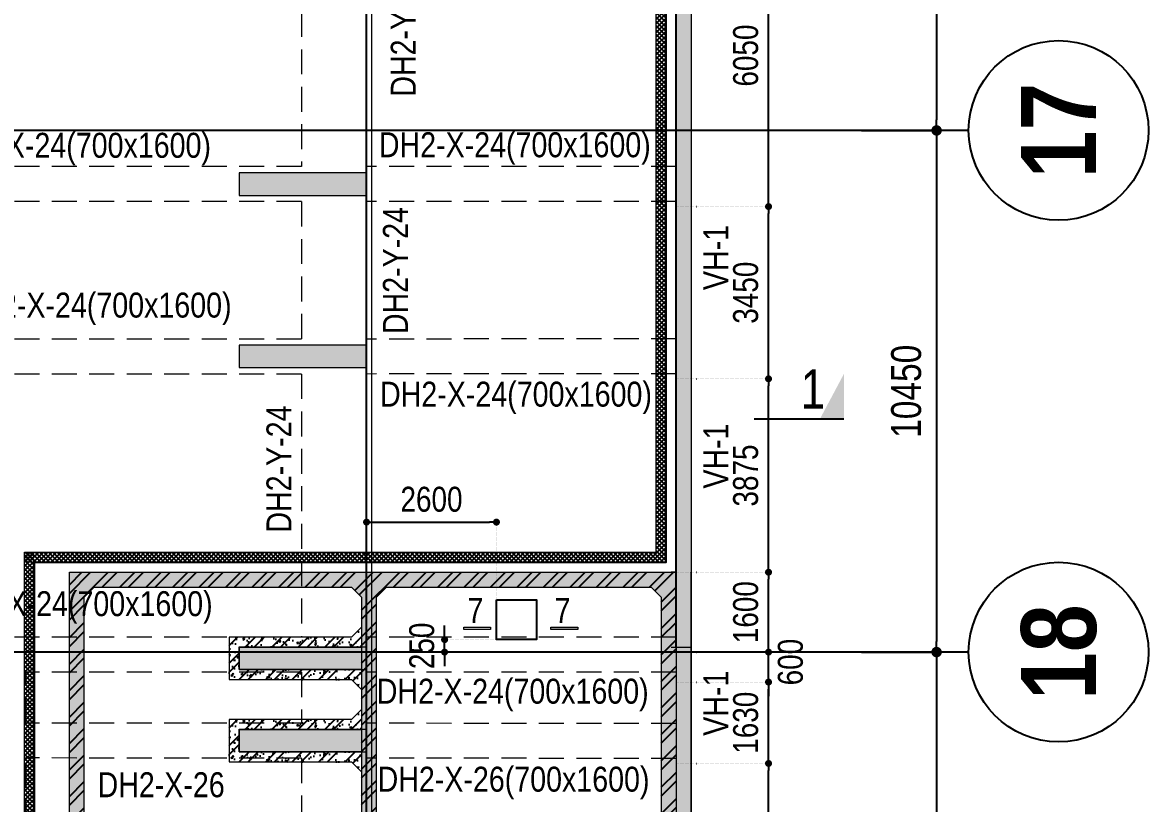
# Model space of a CAD drawing. Header units: millimetres. Extents: x 2356525 to 2927188, y -665534 to -417818.
# Drawn here: x 2794952 to 2817492, y -600764 to -585119 of the extents above; entities that cross this region are included whole.
import ezdxf
from ezdxf.enums import TextEntityAlignment as Align

# ---------------------------------------------------------------- set-up
doc = ezdxf.new("R2010")
doc.units = ezdxf.units.MM
doc.header["$LTSCALE"] = 200
doc.header["$MEASUREMENT"] = 0
for name, pattern in [('$0$COLD_WATER', [10.5, 6.5, -2, 0, -2]), ('CHG_XX_Cot_Ham 2$0$MB_Luoi truc$0$HTT Hidden 21', [3, 2, -1]), ('CHG_XX_Damsan_Ham 2$0$CHG_XX_Damsan_Ham 2$0$HIDDEN', [0.375, 0.25, -0.125]), ('CHG_XX_Luoi truc$0$MB_Luoi truc$0$Center101', [13, 10, -1, 1, -1]), ('DOT2', [0.125, 0, -0.125])]:
    doc.linetypes.add(name, pattern=pattern)
doc.layers.get('0').update_dxf_attribs({"lineweight": 9})
doc.layers.get('Defpoints').update_dxf_attribs({"color": 10, "lineweight": 0})
for name, color, linetype, lineweight in [('$0$CHG_XX_Damsan_Ham 2$0$Start net bao', 3, 'Continuous', 18), ('$0$KTV', 47, 'Continuous', 9), ('$0$Start vach', 6, 'Continuous', 25), ('CHG_XX_Cot_Ham 2$0$NS-DuongBao', 3, 'Continuous', 18), ('CHG_XX_Cot_Ham 2$0$NS-Hatch', 8, 'Continuous', 25), ('CHG_XX_Cot_Ham 2$0$NS-Pier-H2', 150, 'Continuous', 13), ('CHG_XX_Cot_Ham 2$0$NS-Pier-H2 @ 1', 150, 'Continuous', 13), ('CHG_XX_Cot_Ham 2$0$NS-Pier-H2 @ 150', 150, 'Continuous', 13), ("CHG_XX_Damsan_Ham 2$0$CHG_XX_Damsan_Ham 2$0$'S_General_Hidden_1 Thin", 1, 'CHG_XX_Damsan_Ham 2$0$CHG_XX_Damsan_Ham 2$0$HIDDEN', 18), ('CHG_XX_Damsan_Ham 2$0$CHG_XX_Damsan_Ham 2$0$CHG_XX_Damsan_Ham 2$0$Start net bao', 3, 'Continuous', 18), ('CHG_XX_Damsan_Ham 2$0$CHG_XX_Damsan_Ham 2$0$DBAO', 3, 'Continuous', 13), ('CHG_XX_Damsan_Ham 2$0$CHG_XX_Damsan_Ham 2$0$DTE-MEP-H-SLAB TEXT', 3, 'Continuous', 0), ('CHG_XX_Damsan_Ham 2$0$CHG_XX_Damsan_Ham 2$0$KTV', 47, 'Continuous', 9), ('CHG_XX_Damsan_Ham 2$0$CHG_XX_Damsan_Ham 2$0$mach ngung thi cong', 6, 'Continuous', 13), ('CHG_XX_Damsan_Ham 2$0$CHG_XX_Damsan_Ham 2$0$Start hatch', 8, 'Continuous', 25), ('CHG_XX_Damsan_Ham 2$0$CHG_XX_Damsan_Ham 2$0$Start net bao', 3, 'Continuous', 18), ('CHG_XX_Damsan_Ham 2$0$CHG_XX_Damsan_Ham 2$0$Start vach', 6, 'Continuous', 25), ('CHG_XX_Damsan_Ham 2$0$HATCH', 57, 'Continuous', 9), ('CHG_XX_Damsan_Ham 2$0$KTV', 47, 'Continuous', 9), ('CHG_XX_Damsan_Ham 2$0$mach ngung thi cong', 6, 'Continuous', 13), ('CHG_XX_Damsan_Ham 2$0$Start vach', 6, 'Continuous', 25), ('DBAO', 90, 'Continuous', 13), ('MB_Luoi truc$0$Dim 300', 1, 'Continuous', 5), ('Start ghi chu', 7, 'Continuous', 25), ('TEXT P X', 1, 'Continuous', 9), ('TEXT P Y', 2, 'Continuous', 15)]:
    doc.layers.add(name, color=color, linetype=linetype, lineweight=lineweight)
for name, color, linetype in [('$0$MEP-H-N-CWATR-50CW', 3, '$0$COLD_WATER'), ('CBC-S BEAM', 2, 'Continuous'), ('CBC-S TEXT 3.5', 10, 'Continuous'), ('CHG_XX_Damsan_Ham 2$0$CHG_XX_Damsan_Ham 2$0$MEP-00-GENERAL-35', 2, 'Continuous'), ('CHG_XX_Luoi truc$0$Grid', 34, 'Continuous'), ('CHG_XX_Luoi truc$0$Grid Line', 251, 'CHG_XX_Luoi truc$0$MB_Luoi truc$0$Center101'), ('dim', 1, 'Continuous'), ('S-Notes', 2, 'Continuous')]:
    doc.layers.add(name, color=color, linetype=linetype)
doc.styles.add('CBC-DIM', font='arial.ttf', dxfattribs={"width": 0.8})
doc.styles.add('CHG_XX_Luoi truc$0$MB_Luoi truc$0$Grid A-F$0$VNI-HelveCB', font='')
doc.styles.add('MB_Luoi truc$0$Arial_C', font='arial.ttf', dxfattribs={"width": 0.8})
doc.styles.add('TTP-HelCon', font='')
doc.styles.get('CHG_XX_Luoi truc$0$MB_Luoi truc$0$Grid A-F$0$VNI-HelveCB').set_extended_font_data('VNI-Helve-Condense', bold=True)
doc.styles.get('TTP-HelCon').set_extended_font_data('VNI-Helve-Condense')
doc.dimstyles.new('200', dxfattribs={"dimscale": 200, "dimtxt": 2.5, "dimasz": 0.7, "dimexe": 0.0003, "dimexo": 0, "dimgap": 1, "dimtad": 1, "dimdec": 0, "dimzin": 12, "dimdsep": 46, "dimtxsty": 'MB_Luoi truc$0$Arial_C', "dimblk": 'MB_Luoi truc$0$_Dot', "dimcen": 0.5, "dimclrd": 256, "dimclre": 8, "dimclrt": 1, "dimadec": 0, "dimazin": 0, "dimtfac": 1, "dimtdec": 0, "dimtix": 1, "dimtmove": 2, "dimatfit": 3, "dimldrblk": 'MB_Luoi truc$0$HTT Arrow 30', "dimfxl": 1, "dimtolj": 1, "dimtzin": 0, "dimlwe": -1, "dimarcsym": 0})
doc.dimstyles.new('MB_Luoi truc$0$Dim 300 (A1-A2)', dxfattribs={"dimscale": 300, "dimtxt": 2, "dimasz": 0.7, "dimexe": 0, "dimexo": 1, "dimgap": 1, "dimtad": 1, "dimdec": 0, "dimzin": 12, "dimdsep": 46, "dimtxsty": 'MB_Luoi truc$0$Arial_C', "dimblk": 'MB_Luoi truc$0$_Dot', "dimcen": 1, "dimclrd": 256, "dimclre": 256, "dimclrt": 3, "dimadec": 0, "dimazin": 0, "dimtfac": 1, "dimtdec": 0, "dimtix": 1, "dimtmove": 2, "dimatfit": 3, "dimldrblk": 'MB_Luoi truc$0$HTT Arrow 30', "dimfxl": 1, "dimtolj": 1, "dimtzin": 0, "dimarcsym": 0})

# ---------------------------------------------------------------- blocks, each defined once
blk = doc.blocks.new('MB_Luoi truc$0$_Dot')
at = {"color": 0, "linetype": 'ByBlock', "lineweight": -2}
blk.add_line((-0.5, 0), (-1, 0), dxfattribs=at)
at = {"color": 0, "linetype": 'ByBlock', "const_width": 0.5}
blk.add_lwpolyline([(-0.25, 0, 1), (0.25, 0, 1)], format="xyb", close=True, dxfattribs=at)
blk = doc.blocks.new('*D39')
at = {"layer": 'Defpoints', "color": 0, "transparency": 16777216}
for p in [(2811447, -577531), (2811447, -587281), (2813250, -587281)]:
    blk.add_point(p, dxfattribs=at)
at = {"layer": 'MB_Luoi truc$0$Dim 300', "lineweight": -2, "transparency": 16777216}
for p, q in [((2811747, -577531), (2813250, -577531)), ((2813250, -577741), (2813250, -587071)), ((2811747, -587281), (2813250, -587281))]:
    blk.add_line(p, q, dxfattribs=at)
at = {"layer": 'MB_Luoi truc$0$Dim 300', "lineweight": -2, "transparency": 16777216, "xscale": 210, "yscale": 210, "zscale": 210}
for p, rotation in [((2813250, -577531), 90), ((2813250, -587281), 270)]:
    blk.add_blockref('MB_Luoi truc$0$_Dot', p, dxfattribs=dict(at, rotation=rotation))
at = {"layer": 'MB_Luoi truc$0$Dim 300', "color": 3, "transparency": 16777216, "insert": (2812644, -582406), "char_height": 600, "attachment_point": 5, "rotation": 90, "style": 'MB_Luoi truc$0$Arial_C'}
blk.add_mtext('\\A1;9750', dxfattribs=at)
blk = doc.blocks.new('MB_Luoi truc$0$HTT Arrow 30')
blk.add_hatch(color=256).paths.add_polyline_path([(-2.5, 0.375), (-2.5, -0.375), (0, 0)])
at = {"color": 0, "linetype": 'ByBlock', "lineweight": -2}
for p, q in [((0, 0), (-2.5, 0.375)), ((-2.5, -0.375), (-2.5, 0.375)), ((0, 0), (-2.5, -0.375))]:
    blk.add_line(p, q, dxfattribs=at)
blk = doc.blocks.new('*D40')
at = {"layer": 'Defpoints', "color": 0, "transparency": 16777216}
for p in [(2811447, -587281), (2811447, -597731), (2813250, -597731)]:
    blk.add_point(p, dxfattribs=at)
at = {"layer": 'MB_Luoi truc$0$Dim 300', "lineweight": -2, "transparency": 16777216}
for p, q in [((2811747, -587281), (2813250, -587281)), ((2813250, -587491), (2813250, -597521)), ((2811747, -597731), (2813250, -597731))]:
    blk.add_line(p, q, dxfattribs=at)
at = {"layer": 'MB_Luoi truc$0$Dim 300', "lineweight": -2, "transparency": 16777216, "xscale": 210, "yscale": 210, "zscale": 210}
for p, rotation in [((2813250, -587281), 90), ((2813250, -597731), 270)]:
    blk.add_blockref('MB_Luoi truc$0$_Dot', p, dxfattribs=dict(at, rotation=rotation))
at = {"layer": 'MB_Luoi truc$0$Dim 300', "color": 3, "transparency": 16777216, "insert": (2812644, -592506), "char_height": 600, "attachment_point": 5, "rotation": 90, "style": 'MB_Luoi truc$0$Arial_C'}
blk.add_mtext('\\A1;10450', dxfattribs=at)
blk = doc.blocks.new('*D41')
at = {"layer": 'Defpoints', "color": 0, "transparency": 16777216}
for p in [(2811447, -597731), (2811447, -609981), (2813250, -609981)]:
    blk.add_point(p, dxfattribs=at)
at = {"layer": 'MB_Luoi truc$0$Dim 300', "lineweight": -2, "transparency": 16777216}
for p, q in [((2811747, -597731), (2813250, -597731)), ((2813250, -597941), (2813250, -609771)), ((2811747, -609981), (2813250, -609981))]:
    blk.add_line(p, q, dxfattribs=at)
at = {"layer": 'MB_Luoi truc$0$Dim 300', "lineweight": -2, "transparency": 16777216, "xscale": 210, "yscale": 210, "zscale": 210}
for p, rotation in [((2813250, -597731), 90), ((2813250, -609981), 270)]:
    blk.add_blockref('MB_Luoi truc$0$_Dot', p, dxfattribs=dict(at, rotation=rotation))
at = {"layer": 'MB_Luoi truc$0$Dim 300', "color": 3, "transparency": 16777216, "insert": (2812644, -603856), "char_height": 600, "attachment_point": 5, "rotation": 90, "style": 'MB_Luoi truc$0$Arial_C'}
blk.add_mtext('\\A1;12250', dxfattribs=at)
blk = doc.blocks.new('bubtail')
at = {"color": 2, "linetype": 'Continuous'}
for q in [(-10, 0), (-2.68, 0)]:
    blk.add_line((0, 0), q, dxfattribs=at)
blk.add_solid([(0, 0), (0, -5.03), (-2.68, 0)], dxfattribs=at)
blk = doc.blocks.new('CAT')
at = {"layer": 'S-Notes', "color": 2, "linetype": 'Continuous', "ltscale": 200, "xscale": 16, "yscale": 16, "zscale": 16, "rotation": 180}
blk.add_blockref('bubtail', (1917043.7, -792608.2), dxfattribs=at)
at = {"layer": 'CBC-S TEXT 3.5', "style": 'CBC-DIM', "width": 0.8}
blk.add_attdef('1', (1917092.6, -792591.3), '', height=70, dxfattribs=at)
blk = doc.blocks.new('*U864')
at = {"layer": 'CHG_XX_Cot_Ham 2$0$NS-Pier-H2 @ 1'}
h = blk.add_hatch(color=256, dxfattribs=at)
h.dxf.hatch_style = 1
h.paths.add_polyline_path([(450, 0), (0, 0), (0, -2550), (450, -2550)])
at = {"layer": 'CHG_XX_Cot_Ham 2$0$NS-Pier-H2 @ 150'}
h = blk.add_hatch(color=256, dxfattribs=at)
h.dxf.hatch_style = 1
h.paths.add_polyline_path([(450, 0), (0, 0), (0, -2550), (450, -2550)])
blk = doc.blocks.new('CHG_XX_Cot_Ham 2$0$Block A_C450x2250')
at = {"layer": 'CHG_XX_Cot_Ham 2$0$NS-Pier-H2'}
blk.add_lwpolyline([(450, -2550), (0, -2550), (0, 0), (450, 0)], close=True, dxfattribs=at)
blk.add_blockref('*U864', (0, 0), dxfattribs=at)
blk = doc.blocks.new('*U835')
at = {"layer": 'CHG_XX_Luoi truc$0$Grid Line'}
blk.add_line((0, 0), (0, 608), dxfattribs=at)
at = {"layer": 'CHG_XX_Luoi truc$0$Grid', "lineweight": -2, "style": 'CHG_XX_Luoi truc$0$MB_Luoi truc$0$Grid A-F$0$VNI-HelveCB'}
for tag, p in [('GRIDSUB', (0, 617)), ('GRID', (0, -9))]:
    blk.add_attdef(tag, text='', height=5, dxfattribs=at).set_placement(p, align=Align.MIDDLE)
blk = doc.blocks.new('*U837')
at = {"layer": 'CHG_XX_Luoi truc$0$Grid', "lineweight": -2}
blk.add_line((0, -3), (0, 0), dxfattribs=at)
blk.add_circle((0, -9), 6, dxfattribs=at)
at = {"layer": 'CHG_XX_Luoi truc$0$Grid Line'}
blk.add_line((0, 0), (0, 438), dxfattribs=at)
at = {"layer": 'CHG_XX_Luoi truc$0$Grid', "lineweight": -2, "style": 'CHG_XX_Luoi truc$0$MB_Luoi truc$0$Grid A-F$0$VNI-HelveCB'}
for tag, p in [('GRIDSUB', (0, 447)), ('GRID', (0, -9))]:
    blk.add_attdef(tag, text='', height=5, dxfattribs=at).set_placement(p, align=Align.MIDDLE)
blk = doc.blocks.new('CHG_XX_Luoi truc')
at = {"layer": 'CHG_XX_Luoi truc$0$Grid', "xscale": 300, "yscale": 300, "zscale": 300}
blk.add_blockref('*U835', (99550, -12747), dxfattribs=at)
at = {"layer": 'CHG_XX_Luoi truc$0$Grid'}
ref = blk.add_blockref('*U837', (110703, 22700), dxfattribs=dict(at, xscale=300.0000000000013, yscale=300.0000000000013, zscale=300.0000000000013, rotation=90))
ref.add_attrib('GRID', '17', dxfattribs={"lineweight": -2, "height": 1500, "rotation": 90, "style": 'CHG_XX_Luoi truc$0$MB_Luoi truc$0$Grid A-F$0$VNI-HelveCB'}).set_placement((113403, 22700), align=Align.MIDDLE)
ref = blk.add_blockref('*U837', (110703, 12250), dxfattribs=dict(at, xscale=300.0000000000013, yscale=300.0000000000013, zscale=300.0000000000013, rotation=90))
ref.add_attrib('GRID', '18', dxfattribs={"lineweight": -2, "height": 1500, "rotation": 90, "style": 'CHG_XX_Luoi truc$0$MB_Luoi truc$0$Grid A-F$0$VNI-HelveCB'}).set_placement((113403, 12250), align=Align.MIDDLE)
blk = doc.blocks.new('CHG_XX_Cot_Ham 2')
at = {"layer": 'CHG_XX_Cot_Ham 2$0$NS-Hatch'}
h = blk.add_hatch(dxfattribs=at)
h.set_pattern_fill('ANSI32', color=256, scale=1000, style=0)
h.set_pattern_definition([(45, (-2213769.43, 588216.8), (-265.165043, 265.165043), []), (45, (-2213592.66, 588216.8), (-265.165043, 265.165043), [])])
h.paths.add_polyline_path([(99450, -8200), (99250, -8400), (94099.8, -8400), (93899.8, -8200), (93899.8, 13349.8), (94100, 13550), (96700, 13550), (99250, 13550), (99450, 13350)], flags=16)
h.paths.add_polyline_path([(93599.8, 13850), (97000, 13850), (99550, 13850), (105750, 13850), (105750, -5913.6), (103434.7, -8700), (93599.8, -8700)])
h.paths.add_polyline_path([(99950, 13550), (105250, 13550), (105450, 13350), (105450, -5805.3), (103294, -8400), (99950, -8400), (99750, -8200), (99750, 13350)])
h = blk.add_hatch(dxfattribs=at)
h.set_pattern_fill('AR-CONC', color=256, scale=50)
h.set_pattern_definition([(50, (0, 0), (358.6301, -31.3761), [37.5, -412.5]), (355, (0, 0), (-69.3757, 376.0961), [30, -330]), (100.45144, (29.9, -2.6), (289.2544, 344.72), [31.8701, -350.571]), (46.1842, (0, 100), (533.6207, -82.7596), [56.25, -618.75]), (96.63564, (44.47, 93.1), (467.331, 487.0593), [47.8052, -525.857]), (351.18416, (0, 100), (467.331, 487.0593), [45, -495]), (21, (50, 75), (298.4535, -201.30945), [37.5, -412.5]), (326, (50, 75), (121.6577, 362.575), [30, -330]), (71.45144, (74.87, 58.22), (420.1112, 161.2656), [31.8701, -350.571]), (37.5, (0, 0), (6.07993, 166.44693), [0, -326, 0, -335, 0, -331.25]), (7.5, (0, 0), (131.53477, 197.20586), [0, -191, 0, -318.5, 0, -126.25]), (327.5, (-111.5, 0), (266.91122, -11.27744), [0, -125, 0, -390, 0, -517.5]), (317.5, (-161.5, 0), (291.5931, 50.0525), [0, -162.5, 0, -259, 0, -367.5])])
h.paths.add_polyline_path([(99450, -8200), (99250, -8400), (94099.8, -8400), (93899.8, -8200), (93899.8, 13349.8), (94100, 13550), (96700, 13550), (99250, 13550), (99450, 13350)], flags=16)
h.paths.add_polyline_path([(93599.8, 13850), (97000, 13850), (99550, 13850), (105750, 13850), (105750, -5913.6), (103434.7, -8700), (93599.8, -8700)])
h.paths.add_polyline_path([(99950, 13550), (105250, 13550), (105450, 13350), (105450, -5805.3), (103294, -8400), (99950, -8400), (99750, -8200), (99750, 13350)])
h = blk.add_hatch(dxfattribs=at)
h.set_pattern_fill('AR-CONC', color=256, scale=50)
h.set_pattern_definition([(50, (-2213769.43, 588216.8), (358.63009, -31.376067), [37.5, -412.5]), (355, (-2213769.43, 588216.8), (-69.375667, 376.096067), [30, -330]), (100.451444, (-2213739.55, 588214.2), (289.254423, 344.719995), [31.870096, -350.571056]), (46.1842, (-2213769.43, 588316.8), (533.620665, -82.75964), [56.25, -618.75]), (96.635635, (-2213724.97, 588309.9), (467.33097, 487.0593), [47.80517, -525.85688]), (351.184164, (-2213769.43, 588316.8), (467.33097, 487.0593), [45, -495]), (21, (-2213719.43, 588291.8), (298.453526, -201.309445), [37.5, -412.5]), (326, (-2213719.43, 588291.8), (121.657666, 362.57502), [30, -330]), (71.451445, (-2213694.56, 588275.03), (420.11119, 161.265576), [31.870095, -350.571056]), (37.5, (-2213769.43, 588216.81), (6.079928, 166.446927), [0, -326, 0, -335, 0, -331.25]), (7.5, (-2213769.43, 588216.81), (131.534769, 197.205856), [0, -191, 0, -318.5, 0, -126.25]), (327.5, (-2213880.93, 588216.81), (266.911218, -11.277436), [0, -125, 0, -390, 0, -517.5]), (317.5, (-2213930.93, 588216.8), (291.593085, 50.052491), [0, -162.5, 0, -259, 0, -367.5])])
h.paths.add_polyline_path([(99450, 12750), (99250, 12550), (96800, 12550), (96800, 11700), (99250, 11700), (99450, 11500), (99450, 11900), (97000, 11900), (97000, 12350), (99450, 12350)])
h = blk.add_hatch(dxfattribs=at)
h.set_pattern_fill('ANSI32', color=256, scale=1000, style=0)
h.set_pattern_definition([(45, (-2213769.43, 588216.8), (-265.16504, 265.16504), []), (45, (-2213592.66, 588216.8), (-265.16504, 265.16504), [])])
h.paths.add_polyline_path([(99450, 12750), (99250, 12550), (96800, 12550), (96800, 11700), (99250, 11700), (99450, 11500), (99450, 11900), (97000, 11900), (97000, 12350), (99450, 12350)])
h = blk.add_hatch(dxfattribs=at)
h.set_pattern_fill('AR-CONC', color=256, scale=50)
h.set_pattern_definition([(50, (-2213769.43, 586566.8), (358.63009, -31.376067), [37.5, -412.5]), (355, (-2213769.43, 586566.8), (-69.375667, 376.096067), [30, -330]), (100.451444, (-2213739.55, 586564.2), (289.254423, 344.719995), [31.870096, -350.571056]), (46.1842, (-2213769.43, 586666.8), (533.620665, -82.75964), [56.25, -618.75]), (96.635635, (-2213724.97, 586659.9), (467.33097, 487.0593), [47.80517, -525.85688]), (351.184164, (-2213769.43, 586666.8), (467.33097, 487.0593), [45, -495]), (21, (-2213719.43, 586641.8), (298.453526, -201.309445), [37.5, -412.5]), (326, (-2213719.43, 586641.8), (121.657666, 362.57502), [30, -330]), (71.451445, (-2213694.56, 586625.03), (420.11119, 161.265576), [31.870095, -350.571056]), (37.5, (-2213769.43, 586566.81), (6.079928, 166.446927), [0, -326, 0, -335, 0, -331.25]), (7.5, (-2213769.43, 586566.81), (131.534769, 197.205856), [0, -191, 0, -318.5, 0, -126.25]), (327.5, (-2213880.93, 586566.81), (266.911218, -11.277436), [0, -125, 0, -390, 0, -517.5]), (317.5, (-2213930.93, 586566.8), (291.593085, 50.052491), [0, -162.5, 0, -259, 0, -367.5])])
h.paths.add_polyline_path([(99450, 11100), (99250, 10900), (96800, 10900), (96800, 10050), (99250, 10050), (99450, 9850), (99450, 10250), (97000, 10250), (97000, 10700), (99450, 10700)])
h = blk.add_hatch(dxfattribs=at)
h.set_pattern_fill('ANSI32', color=256, scale=1000, style=0)
h.set_pattern_definition([(45, (-2213769.43, 586566.8), (-265.16504, 265.16504), []), (45, (-2213592.66, 586566.8), (-265.16504, 265.16504), [])])
h.paths.add_polyline_path([(99450, 11100), (99250, 10900), (96800, 10900), (96800, 10050), (99250, 10050), (99450, 9850), (99450, 10250), (97000, 10250), (97000, 10700), (99450, 10700)])
at = {"layer": 'CHG_XX_Cot_Ham 2$0$NS-Pier-H2'}
h = blk.add_hatch(color=256, dxfattribs=at)
h.dxf.hatch_style = 1
h.paths.add_polyline_path([(99639.2, 163400), (-10900, 163400), (-10900, 85450), (-300, 85450), (-300, 84050), (32350, 84050), (32350, -9000), (103575.5, -9000), (106050, -6022), (106050, 158254.3)])
h.paths.add_polyline_path([(99533.7, 163100), (105750, 158110.4), (105750, 90450), (105650, 90450), (105750, 90450), (105750, 13850), (105750, 13722.3), (105750, -5913.6), (103434.7, -8700), (93599.8, -8700), (93299.8, -8700), (32650, -8700), (32650, 84350), (0, 84350), (0, 85750), (-10600, 85750), (-10600, 163100), (93600, 163100)], flags=16)
at = {"layer": 'CHG_XX_Cot_Ham 2$0$NS-DuongBao'}
for points in [[(93599.8, 13850), (97000, 13850), (97000, 13850), (99550, 13850), (99550, 13850), (105750, 13850), (105750, -5913.6), (103434.7, -8700), (93599.8, -8700), (93599.8, 13850)], [(99450, -8200), (99250, -8400), (94099.8, -8400), (93899.8, -8200), (93899.8, 13349.8), (94100, 13550), (96700, 13550), (96700, 13550), (99250, 13550), (99450, 13350), (99450, -8200)], [(105450, 13350), (105450, -5805.3), (103294, -8400), (99950, -8400), (99750, -8200), (99750, 13350), (99950, 13550), (105250, 13550), (105450, 13350)], [(99450, 12750), (99250, 12550), (96800, 12550), (96800, 11700), (99250, 11700), (99450, 11500)], [(99450, 11100), (99250, 10900), (96800, 10900), (96800, 10050), (99250, 10050), (99450, 9850)]]:
    blk.add_lwpolyline(points, dxfattribs=at)
at = {"layer": 'CHG_XX_Cot_Ham 2$0$NS-Pier-H2'}
for p, q in [((106050, 158254.3), (106050, -6022)), ((105750, 90450), (105750, 13850)), ((99550, 13850), (99550, 13850)), ((105650, 13850), (105750, 13850))]:
    blk.add_line(p, q, dxfattribs=at)
at = {"layer": 'CHG_XX_Cot_Ham 2$0$NS-Pier-H2', "linetype": 'CHG_XX_Cot_Ham 2$0$MB_Luoi truc$0$HTT Hidden 21'}
blk.add_lwpolyline([(99639.2, 163400), (106050, 158254.3), (106050, -6022), (103575.5, -9000), (32350, -9000), (32350, 84050), (-300, 84050), (-300, 85450), (-10900, 85450), (-10900, 163400)], close=True, dxfattribs=at)
at = {"layer": 'CHG_XX_Cot_Ham 2$0$NS-Pier-H2'}
for points in [[(97000, 12350), (99450, 12350), (99450, 11900), (97000, 11900)], [(97000, 10700), (99450, 10700), (99450, 10250), (97000, 10250)]]:
    blk.add_lwpolyline(points, close=True, dxfattribs=at)
for points in [[(99450, 11500), (99450, 11100)], [(99450, 9850), (99450, 6050)]]:
    blk.add_lwpolyline(points, dxfattribs=at)
blk.add_blockref('CHG_XX_Luoi truc', (0, 0), dxfattribs=at)
at = {"layer": 'CHG_XX_Cot_Ham 2$0$NS-Pier-H2', "xscale": -1, "rotation": 90}
for p in [(97000, 21850), (97000, 18400), (97000, 12350), (97000, 10700)]:
    blk.add_blockref('CHG_XX_Cot_Ham 2$0$Block A_C450x2250', p, dxfattribs=at)
blk = doc.blocks.new('*D182')
at = {"layer": 'Defpoints', "color": 0, "transparency": 16777216}
for p in [(2808039, -599961), (2809886, -599961), (2807739, -605006)]:
    blk.add_point(p, dxfattribs=at)
at = {"layer": 'dim', "color": 8, "linetype": 'DOT2', "transparency": 16777216}
for p, q in [((2808039, -599961), (2809886, -599961)), ((2807739, -605006), (2809886, -605006))]:
    blk.add_line(p, q, dxfattribs=at)
at = {"layer": 'dim', "lineweight": -2, "transparency": 16777216}
blk.add_line((2809886, -604866), (2809886, -600101), dxfattribs=at)
at = {"layer": 'dim', "lineweight": -2, "transparency": 16777216, "xscale": 140, "yscale": 140, "zscale": 140}
for p, rotation in [((2809886, -599961), 90), ((2809886, -605006), 270)]:
    blk.add_blockref('MB_Luoi truc$0$_Dot', p, dxfattribs=dict(at, rotation=rotation))
at = {"layer": 'dim', "color": 1, "transparency": 16777216, "insert": (2809430, -602484), "char_height": 500, "attachment_point": 5, "rotation": 90, "style": 'MB_Luoi truc$0$Arial_C'}
blk.add_mtext('\\A1;5045', dxfattribs=at)
blk = doc.blocks.new('*D183')
at = {"layer": 'Defpoints', "color": 0, "transparency": 16777216}
for p in [(2808039, -598331), (2809886, -598331), (2808039, -599961)]:
    blk.add_point(p, dxfattribs=at)
at = {"layer": 'dim', "color": 8, "linetype": 'DOT2', "transparency": 16777216}
for p, q in [((2808039, -598331), (2809886, -598331)), ((2808039, -599961), (2809886, -599961))]:
    blk.add_line(p, q, dxfattribs=at)
at = {"layer": 'dim', "lineweight": -2, "transparency": 16777216}
blk.add_line((2809886, -599821), (2809886, -598471), dxfattribs=at)
at = {"layer": 'dim', "lineweight": -2, "transparency": 16777216, "xscale": 140, "yscale": 140, "zscale": 140}
for p, rotation in [((2809886, -598331), 90), ((2809886, -599961), 270)]:
    blk.add_blockref('MB_Luoi truc$0$_Dot', p, dxfattribs=dict(at, rotation=rotation))
at = {"layer": 'dim', "color": 1, "transparency": 16777216, "insert": (2809430, -599146), "char_height": 500, "attachment_point": 5, "rotation": 90, "style": 'MB_Luoi truc$0$Arial_C'}
blk.add_mtext('\\A1;1630', dxfattribs=at)
blk = doc.blocks.new('*D184')
at = {"layer": 'Defpoints', "color": 0, "transparency": 16777216}
for p in [(2808039, -597731), (2809886, -597731), (2808039, -598331)]:
    blk.add_point(p, dxfattribs=at)
at = {"layer": 'dim', "lineweight": -2, "transparency": 16777216}
for p, q in [((2809886, -597591), (2809886, -597451)), ((2809886, -598331), (2809886, -597731)), ((2809886, -598471), (2809886, -598611))]:
    blk.add_line(p, q, dxfattribs=at)
at = {"layer": 'dim', "color": 8, "linetype": 'DOT2', "transparency": 16777216}
for p, q in [((2808039, -597731), (2809886, -597731)), ((2808039, -598331), (2809886, -598331))]:
    blk.add_line(p, q, dxfattribs=at)
at = {"layer": 'dim', "lineweight": -2, "transparency": 16777216, "xscale": 140, "yscale": 140, "zscale": 140}
for p, rotation in [((2809886, -597731), 270), ((2809886, -598331), 90)]:
    blk.add_blockref('MB_Luoi truc$0$_Dot', p, dxfattribs=dict(at, rotation=rotation))
at = {"layer": 'dim', "color": 1, "transparency": 16777216, "insert": (2810326, -597931), "char_height": 500, "attachment_point": 5, "rotation": 90, "style": 'MB_Luoi truc$0$Arial_C'}
blk.add_mtext('\\A1;600', dxfattribs=at)
blk = doc.blocks.new('*D185')
at = {"layer": 'Defpoints', "color": 0, "transparency": 16777216}
for p in [(2808039, -596131), (2809886, -596131), (2808039, -597731)]:
    blk.add_point(p, dxfattribs=at)
at = {"layer": 'dim', "color": 8, "linetype": 'DOT2', "transparency": 16777216}
for p, q in [((2808039, -596131), (2809886, -596131)), ((2808039, -597731), (2809886, -597731))]:
    blk.add_line(p, q, dxfattribs=at)
at = {"layer": 'dim', "lineweight": -2, "transparency": 16777216}
blk.add_line((2809886, -597591), (2809886, -596271), dxfattribs=at)
at = {"layer": 'dim', "lineweight": -2, "transparency": 16777216, "xscale": 140, "yscale": 140, "zscale": 140}
for p, rotation in [((2809886, -596131), 90), ((2809886, -597731), 270)]:
    blk.add_blockref('MB_Luoi truc$0$_Dot', p, dxfattribs=dict(at, rotation=rotation))
at = {"layer": 'dim', "color": 1, "transparency": 16777216, "insert": (2809430, -596931), "char_height": 500, "attachment_point": 5, "rotation": 90, "style": 'MB_Luoi truc$0$Arial_C'}
blk.add_mtext('\\A1;1600', dxfattribs=at)
blk = doc.blocks.new('*D186')
at = {"layer": 'Defpoints', "color": 0, "transparency": 16777216}
for p in [(2808039, -592256), (2809886, -592256), (2808039, -596131)]:
    blk.add_point(p, dxfattribs=at)
at = {"layer": 'dim', "color": 8, "linetype": 'DOT2', "transparency": 16777216}
for p, q in [((2808039, -592256), (2809886, -592256)), ((2808039, -596131), (2809886, -596131))]:
    blk.add_line(p, q, dxfattribs=at)
at = {"layer": 'dim', "lineweight": -2, "transparency": 16777216}
blk.add_line((2809886, -595991), (2809886, -592396), dxfattribs=at)
at = {"layer": 'dim', "lineweight": -2, "transparency": 16777216, "xscale": 140, "yscale": 140, "zscale": 140}
for p, rotation in [((2809886, -592256), 90), ((2809886, -596131), 270)]:
    blk.add_blockref('MB_Luoi truc$0$_Dot', p, dxfattribs=dict(at, rotation=rotation))
at = {"layer": 'dim', "color": 1, "transparency": 16777216, "insert": (2809430, -594194), "char_height": 500, "attachment_point": 5, "rotation": 90, "style": 'MB_Luoi truc$0$Arial_C'}
blk.add_mtext('\\A1;3875', dxfattribs=at)
blk = doc.blocks.new('*D187')
at = {"layer": 'Defpoints', "color": 0, "transparency": 16777216}
for p in [(2808039, -588806), (2809886, -588806), (2808039, -592256)]:
    blk.add_point(p, dxfattribs=at)
at = {"layer": 'dim', "color": 8, "linetype": 'DOT2', "transparency": 16777216}
for p, q in [((2808039, -588806), (2809886, -588806)), ((2808039, -592256), (2809886, -592256))]:
    blk.add_line(p, q, dxfattribs=at)
at = {"layer": 'dim', "lineweight": -2, "transparency": 16777216}
blk.add_line((2809886, -592116), (2809886, -588946), dxfattribs=at)
at = {"layer": 'dim', "lineweight": -2, "transparency": 16777216, "xscale": 140, "yscale": 140, "zscale": 140}
for p, rotation in [((2809886, -588806), 90), ((2809886, -592256), 270)]:
    blk.add_blockref('MB_Luoi truc$0$_Dot', p, dxfattribs=dict(at, rotation=rotation))
at = {"layer": 'dim', "color": 1, "transparency": 16777216, "insert": (2809430, -590531), "char_height": 500, "attachment_point": 5, "rotation": 90, "style": 'MB_Luoi truc$0$Arial_C'}
blk.add_mtext('\\A1;3450', dxfattribs=at)
blk = doc.blocks.new('*D188')
at = {"layer": 'Defpoints', "color": 0, "transparency": 16777216}
for p in [(2808039, -582756), (2809886, -582756), (2808039, -588806)]:
    blk.add_point(p, dxfattribs=at)
at = {"layer": 'dim', "color": 8, "linetype": 'DOT2', "transparency": 16777216}
for p, q in [((2808039, -582756), (2809886, -582756)), ((2808039, -588806), (2809886, -588806))]:
    blk.add_line(p, q, dxfattribs=at)
at = {"layer": 'dim', "lineweight": -2, "transparency": 16777216}
blk.add_line((2809886, -588666), (2809886, -582896), dxfattribs=at)
at = {"layer": 'dim', "lineweight": -2, "transparency": 16777216, "xscale": 140, "yscale": 140, "zscale": 140}
for p, rotation in [((2809886, -582756), 90), ((2809886, -588806), 270)]:
    blk.add_blockref('MB_Luoi truc$0$_Dot', p, dxfattribs=dict(at, rotation=rotation))
at = {"layer": 'dim', "color": 1, "transparency": 16777216, "insert": (2809430, -585781), "char_height": 500, "attachment_point": 5, "rotation": 90, "style": 'MB_Luoi truc$0$Arial_C'}
blk.add_mtext('\\A1;6050', dxfattribs=at)
blk = doc.blocks.new('*D365')
at = {"layer": 'Defpoints', "color": 0, "transparency": 16777216}
for p in [(2804439, -595127), (2801839, -595731), (2804439, -596681)]:
    blk.add_point(p, dxfattribs=at)
at = {"layer": 'dim', "color": 8, "linetype": 'DOT2', "transparency": 16777216}
for p, q in [((2801839, -595731), (2801839, -595127)), ((2804439, -596681), (2804439, -595127))]:
    blk.add_line(p, q, dxfattribs=at)
at = {"layer": 'dim', "lineweight": -2, "transparency": 16777216}
blk.add_line((2801979, -595127), (2804299, -595127), dxfattribs=at)
at = {"layer": 'dim', "lineweight": -2, "transparency": 16777216, "xscale": 140, "yscale": 140, "zscale": 140, "rotation": 180}
blk.add_blockref('MB_Luoi truc$0$_Dot', (2801839, -595127), dxfattribs=at)
at = {"layer": 'dim', "lineweight": -2, "transparency": 16777216, "xscale": 140, "yscale": 140, "zscale": 140}
blk.add_blockref('MB_Luoi truc$0$_Dot', (2804439, -595127), dxfattribs=at)
at = {"layer": 'dim', "color": 1, "transparency": 16777216, "insert": (2803139, -594672), "char_height": 500, "attachment_point": 5, "style": 'MB_Luoi truc$0$Arial_C'}
blk.add_mtext('\\A1;2600', dxfattribs=at)
blk = doc.blocks.new('*D366')
at = {"layer": 'Defpoints', "color": 0, "transparency": 16777216}
for p in [(2803401, -597481), (2804439, -597481), (2804413, -597731)]:
    blk.add_point(p, dxfattribs=at)
at = {"layer": 'dim', "lineweight": -2, "transparency": 16777216}
for p, q in [((2803401, -597341), (2803401, -597201)), ((2803401, -597731), (2803401, -597481)), ((2803401, -597871), (2803401, -598011))]:
    blk.add_line(p, q, dxfattribs=at)
at = {"layer": 'dim', "color": 8, "linetype": 'DOT2', "transparency": 16777216}
for p, q in [((2804439, -597481), (2803401, -597481)), ((2804413, -597731), (2803401, -597731))]:
    blk.add_line(p, q, dxfattribs=at)
at = {"layer": 'dim', "lineweight": -2, "transparency": 16777216, "xscale": 140, "yscale": 140, "zscale": 140}
for p, rotation in [((2803401, -597481), 270), ((2803401, -597731), 90)]:
    blk.add_blockref('MB_Luoi truc$0$_Dot', p, dxfattribs=dict(at, rotation=rotation))
at = {"layer": 'dim', "color": 1, "transparency": 16777216, "insert": (2802946, -597606), "char_height": 500, "attachment_point": 5, "rotation": 90, "style": 'MB_Luoi truc$0$Arial_C'}
blk.add_mtext('\\A1;250', dxfattribs=at)
blk = doc.blocks.new('CHG_XX_Damsan_Ham 2$0$CHG_XX_Damsan_Ham 2$0$sdfsgdh')
at = {"layer": 'CHG_XX_Damsan_Ham 2$0$CHG_XX_Damsan_Ham 2$0$Start hatch', "ltscale": 0.5}
h = blk.add_hatch(dxfattribs=at)
h.set_pattern_fill('ANSI37', color=256, scale=500)
h.set_pattern_definition([(45, (10700.06, -8650), (-44.194174, 44.194174), []), (135, (10700.06, -8650), (-44.194174, -44.194174), [])])
h.paths.add_polyline_path([(116050, -122926), (114450, -122926), (114450, -126126), (116050, -126126), (116050, -146650), (103400, -146650), (103400, -146850), (116250, -146850), (116250, -125526), (116050, -125526), (116050, -125926), (114650, -125926), (114650, -123126), (116050, -123126)])
h = blk.add_hatch(dxfattribs=at)
h.set_pattern_fill('ANSI37', color=256, scale=500)
h.set_pattern_definition([(45, (273994.73, -7150), (-44.194174, 44.194174), []), (135, (273994.73, -7150), (-44.194174, -44.194174), [])])
h.paths.add_polyline_path([(99888, -169200), (99488, -169200), (99488, -167800), (102288, -167800), (102288, -169400), (103600, -169400), (103600, -146850), (103600, -146650), (103400, -146650), (103400, -169200), (102488, -169200), (102488, -167600), (99288, -167600), (99288, -169200), (45350, -169200), (45350, -169400), (99888, -169400)])
at = {"layer": 'CHG_XX_Damsan_Ham 2$0$CHG_XX_Damsan_Ham 2$0$DTE-MEP-H-SLAB TEXT', "color": 2, "ltscale": 0.5, "flags": 128}
blk.add_lwpolyline([(102488, -169200), (103400, -169200), (103400, -146650), (116050, -146650), (116050, -126126)], dxfattribs=at)
at = {"layer": 'CHG_XX_Damsan_Ham 2$0$CHG_XX_Damsan_Ham 2$0$MEP-00-GENERAL-35'}
blk.add_lwpolyline([(99488, -169200), (99488, -167800), (102288, -167800), (102288, -169400), (103600, -169400), (103600, -146850), (116250, -146850), (116250, -125526)], dxfattribs=at)
blk = doc.blocks.new('CHG_XX_Damsan_Ham 2', base_point=(3089256, -609981))
at = {"layer": "CHG_XX_Damsan_Ham 2$0$CHG_XX_Damsan_Ham 2$0$'S_General_Hidden_1 Thin", "ltscale": 10}
for p, q in [((98250, 27325), (98250, 21975)), ((99550, 27275), (99550, 22025)), ((98250, 21975), (87600, 21975)), ((105750, 21975), (99550, 21975)), ((98250, 21275), (87600, 21275)), ((98250, 21275), (98250, 18521)), ((105750, 21275), (99550, 21275)), ((99550, 21225), (99550, 18521)), ((98250, 18521), (87600, 18514)), ((105750, 18525), (99550, 18521)), ((98250, 17821), (87600, 17814)), ((98250, 17821), (98250, 12550)), ((105750, 17825), (99550, 17821)), ((99550, 17821), (99550, 12550)), ((98250, 12550), (87600, 12550)), ((105750, 12550), (99550, 12550)), ((98250, 11850), (92725, 11850)), ((92725, 10829), (92725, 11850)), ((98250, 11850), (98250, 10825)), ((99550, 11850), (99550, 10824)), ((105750, 11850), (99550, 11850)), ((98250, 10825), (92725, 10829)), ((105750, 10820), (99550, 10824)), ((98250, 10125), (92725, 10129)), ((92725, 5776), (92725, 10129)), ((98250, 10125), (98250, 5776)), ((99550, 10124), (99550, 5826)), ((105750, 10120), (99550, 10124))]:
    blk.add_line(p, q, dxfattribs=at)
at = {"layer": 'CHG_XX_Damsan_Ham 2$0$CHG_XX_Damsan_Ham 2$0$CHG_XX_Damsan_Ham 2$0$Start net bao'}
for points in [[(-10900, 163400), (99639, 163400), (106050, 158250), (106050, -6022), (103576, -9000), (32350, -9000), (32350, 84050), (-300, 84050)], [(105750, 27450), (105750, 13850)], [(93300, -8700), (93300, -9000), (103576, -9000), (106050, -6022), (106050, 13850)], [(105750, 13850), (105650, 13850)], [(105750, 13850), (105650, 13850)]]:
    blk.add_lwpolyline(points, dxfattribs=at)
at = {"layer": 'CHG_XX_Damsan_Ham 2$0$CHG_XX_Damsan_Ham 2$0$KTV'}
blk.add_line((105649, 12350), (106050, 12350), dxfattribs=at)
at = {"layer": 'CHG_XX_Damsan_Ham 2$0$CHG_XX_Damsan_Ham 2$0$mach ngung thi cong'}
blk.add_lwpolyline([(38000, 23700), (75851, 23700), (75851, 50950), (99650, 50950), (99650, -100), (38000, -100)], close=True, dxfattribs=at)
at = {"layer": 'CHG_XX_Damsan_Ham 2$0$CHG_XX_Damsan_Ham 2$0$Start net bao'}
for points in [[(-10900, 163400), (99639, 163400), (106050, 158250), (106050, -6022), (103576, -9000), (32350, -9000), (32350, 84050), (-300, 84050)], [(105750, 27450), (105750, 13850)], [(93300, -8700), (93300, -9000), (103576, -9000), (106050, -6022), (106050, 13850)], [(105750, 13850), (105650, 13850)], [(105750, 13850), (105650, 13850)]]:
    blk.add_lwpolyline(points, dxfattribs=at)
at = {"layer": 'CHG_XX_Damsan_Ham 2$0$CHG_XX_Damsan_Ham 2$0$Start vach'}
blk.add_lwpolyline([(105750, 12350), (105750, 156610)], dxfattribs=at)
at = {"layer": 'CHG_XX_Damsan_Ham 2$0$KTV'}
blk.add_line((105649, 12350), (106050, 12350), dxfattribs=at)
at = {"layer": 'CHG_XX_Damsan_Ham 2$0$mach ngung thi cong'}
blk.add_lwpolyline([(38000, 23900), (75549, 23900), (75549, 50950), (99650, 50950), (99650, -100), (38000, -100)], close=True, dxfattribs=at)
at = {"layer": 'CHG_XX_Damsan_Ham 2$0$Start vach'}
blk.add_lwpolyline([(105750, 12350), (105750, 156610)], dxfattribs=at)
at = {"layer": 'CHG_XX_Damsan_Ham 2$0$CHG_XX_Damsan_Ham 2$0$DBAO'}
blk.add_blockref('CHG_XX_Cot_Ham 2', (0, 0), dxfattribs=at)
at = {"layer": 'CHG_XX_Damsan_Ham 2$0$CHG_XX_Damsan_Ham 2$0$DTE-MEP-H-SLAB TEXT'}
blk.add_blockref('CHG_XX_Damsan_Ham 2$0$CHG_XX_Damsan_Ham 2$0$sdfsgdh', (-10700, 160900), dxfattribs=at)
at = {"layer": 'CHG_XX_Damsan_Ham 2$0$HATCH'}
blk.add_blockref('CHG_XX_Cot_Ham 2', (0, 0), dxfattribs=at)

msp = doc.modelspace()

# ---------------------------------------------------------------- hatches: boundary and pattern name
at = {"layer": 'Start ghi chu'}
h = msp.add_hatch(dxfattribs=at)
h.set_pattern_fill('AR-CONC', color=256, scale=50, style=0)
h.set_pattern_definition([(50, (212620.83, 146784.5), (358.63009, -31.376067), [37.5, -412.5]), (355, (212620.83, 146784.5), (-69.375667, 376.096067), [30, -330]), (100.4514, (212650.72, 146781.9), (289.25469, 344.71977), [31.870095, -350.571056]), (46.1842, (212620.83, 146884.5), (533.620524, -82.75951), [56.25, -618.75]), (96.6356, (212665.3, 146877.6), (467.33135, 487.05894), [47.80514, -525.8565]), (351.1842, (212620.83, 146884.5), (467.33097, 487.0593), [45, -495]), (21, (212670.83, 146859.5), (298.453526, -201.309445), [37.5, -412.5]), (326, (212670.83, 146859.5), (121.657666, 362.575023), [30, -330]), (71.4514, (212695.7, 146842.74), (420.111314, 161.26525), [31.870095, -350.571056]), (37.5, (212620.83, 146784.51), (6.0799277, 166.446927), [0, -326, 0, -335, 0, -331.25]), (7.5, (212620.83, 146784.51), (131.534769, 197.205856), [0, -191, 0, -318.5, 0, -126.25]), (327.5, (212509.33, 146784.51), (266.911218, -11.277436), [0, -125, 0, -390, 0, -517.5]), (317.5, (212459.33, 146784.51), (291.593085, 50.052491), [0, -162.5, 0, -259, 0, -367.5])])
h.paths.add_polyline_path([(2795589, -618681), (2805723.9, -618681), (2808039.2, -615894.6), (2808039.2, -596131), (2807939.2, -596131), (2807939.2, -615858.5), (2805677, -618581), (2795589, -618581)])
at = {"layer": 'TEXT P X'}
h = msp.add_hatch(color=256, dxfattribs=at)
h.dxf.hatch_style = 1
h.paths.add_polyline_path([(2806068.2, -597279.2), (2806068.2, -597230.2), (2805528.7, -597230.2), (2805528.7, -597279.2)])

# ---------------------------------------------------------------- linework, layer by layer
at = {"layer": '$0$CHG_XX_Damsan_Ham 2$0$Start net bao'}
for points in [[(2691389.2, -446581), (2801928.4, -446581), (2808339.2, -451731), (2808339.2, -616003), (2805864.7, -618981), (2734639.2, -618981), (2734639.2, -525931), (2701989.2, -525931)], [(2808039.2, -582531), (2808039.2, -596131)], [(2795589, -618681), (2795589, -618981), (2805864.7, -618981), (2808339.2, -616003), (2808339.2, -596131)], [(2808039.2, -596131), (2807939.2, -596131)], [(2808039.2, -596131), (2807939.2, -596131)]]:
    msp.add_lwpolyline(points, dxfattribs=at)
at = {"layer": '$0$KTV'}
msp.add_line((2807937.9, -597631), (2808339.2, -597631), dxfattribs=at)
at = {"layer": '$0$MEP-H-N-CWATR-50CW', "color": 5, "linetype": 'Continuous', "ltscale": 0.5}
msp.add_lwpolyline([(2804439.5, -596681), (2805239.1, -596681), (2805239.1, -597481), (2804439.5, -597481)], close=True, dxfattribs=at)
at = {"layer": '$0$MEP-H-N-CWATR-50CW', "color": 2, "linetype": 'Continuous', "ltscale": 0.5}
msp.add_lwpolyline([(2804439.5, -596681), (2805239.1, -596681), (2805239.1, -597481), (2804439.5, -597481)], close=True, dxfattribs=at)
at = {"layer": '$0$Start vach'}
msp.add_lwpolyline([(2808039.2, -597631), (2808039.2, -453370.6)], dxfattribs=at)
at = {"layer": 'TEXT P X'}
for points in [[(2803783.3, -597230.2), (2804322.7, -597230.2), (2804322.7, -597279.2), (2803783.3, -597279.2)], [(2805528.7, -597230.2), (2806068.2, -597230.2), (2806068.2, -597279.2), (2805528.7, -597279.2)]]:
    msp.add_lwpolyline(points, close=True, dxfattribs=at)

# ---------------------------------------------------------------- block references
msp.add_blockref('CHG_XX_Damsan_Ham 2', (5791545.2, -1219962))
at = {"layer": 'CBC-S BEAM'}
ref = msp.add_blockref('CAT', (24378137.9, 8323780.7), dxfattribs=dict(at, xscale=-11.25, yscale=11.25, zscale=11.25))
ref.add_attrib('1', '1', (2810530, -592854.3), dxfattribs={"layer": 'CBC-S TEXT 3.5', "height": 787.5, "style": 'CBC-DIM', "width": 0.8})
at = {"layer": 'DBAO'}
msp.add_blockref('CHG_XX_Cot_Ham 2', (2702289.2, -609981), dxfattribs=at)

# ---------------------------------------------------------------- texts
at = {"layer": 'TEXT P X', "style": 'TTP-HelCon'}
for s, p in [('DH2-X-24(700x1600)', (2793281.9, -587828.6)), ('DH2-X-24(700x1600)', (2802085.3, -587817.9)), ('DH2-X-24(700x1600)', (2793693.9, -591029.7)), ('DH2-X-24(700x1600)', (2802109, -592813.9)), ('DH2-X-24(700x1600)', (2793314.9, -597011)), ('7', (2803858.8, -597145.7)), ('7', (2805604.3, -597145.7)), ('DH2-X-24(700x1600)', (2802043.7, -598764.2)), ('DH2-X-26(700x1600)', (2802060, -600526.9)), ('DH2-X-26', (2796453.9, -600637.8))]:
    msp.add_text(s, height=500, dxfattribs=at).set_placement(p)
for p in [(2809083.6, -590479.1), (2809083.6, -594455), (2809083.6, -599407.6)]:
    msp.add_text('VH-1', height=500, rotation=90, dxfattribs=at).set_placement(p)
at = {"layer": 'TEXT P Y', "style": 'TTP-HelCon'}
for p in [(2802823.9, -586603.7), (2802666.5, -591360.6), (2800335.1, -595336.3)]:
    msp.add_text('DH2-Y-24', height=500, rotation=90, dxfattribs=at).set_placement(p)

# ---------------------------------------------------------------- dimensions: what is measured, and where the dimension line sits
at = {"layer": 'dim'}
for base, p1, p2, picture, middle in [((2809885.7, -582756), (2808039.2, -588806), (2808039.2, -582756), '*D188', (2809430.4, -585781)), ((2809885.7, -588806), (2808039.2, -592256), (2808039.2, -588806), '*D187', (2809430.2, -590531)), ((2809885.7, -592256), (2808039.2, -596131), (2808039.2, -592256), '*D186', (2809430.2, -594193.5)), ((2809885.7, -596131), (2808039.2, -597731), (2808039.2, -596131), '*D185', (2809430.4, -596931)), ((2803401.4, -597481), (2804413.1, -597731), (2804439.5, -597481), '*D366', (2802946.1, -597606)), ((2809885.7, -598331), (2808039.2, -599961.2), (2808039.2, -598331), '*D183', (2809430.2, -599146.1)), ((2809885.7, -599961.2), (2807739.2, -605006), (2808039.2, -599961.2), '*D182', (2809430.4, -602483.6))]:
    dim = msp.add_linear_dim(base=base, p1=p1, p2=p2, angle=90, dimstyle='200', dxfattribs=at)
    dim.commit()
    dim.dimension.update_dxf_attribs({"geometry": picture, "text_midpoint": middle})
dim = msp.add_linear_dim(base=(2804439.5, -595127.5), p1=(2801839.2, -595731), p2=(2804439.5, -596681), dimstyle='200', dxfattribs=at)
dim.commit()
dim.dimension.update_dxf_attribs({"geometry": '*D365', "text_midpoint": (2803139.3, -594672.2)})
dim = msp.add_linear_dim(base=(2809885.7, -597731), p1=(2808039.2, -598331), p2=(2808039.2, -597731), angle=90, dimstyle='200', dxfattribs=at)
dim.commit()
dim.dimension.update_dxf_attribs({"geometry": '*D184', "text_midpoint": (2810326.1, -597931), "dimtype": 160})
at = {"layer": 'MB_Luoi truc$0$Dim 300'}
for base, p1, p2, picture, middle in [((2813250.4, -587281), (2811447.3, -577531), (2811447.1, -587281), '*D39', (2812644, -582406)), ((2813250.4, -597731), (2811447.1, -587281), (2811447, -597731), '*D40', (2812644, -592506)), ((2813250.4, -609981), (2811447, -597731), (2811446.8, -609981), '*D41', (2812644, -603856))]:
    dim = msp.add_linear_dim(base=base, p1=p1, p2=p2, angle=90, dimstyle='MB_Luoi truc$0$Dim 300 (A1-A2)', dxfattribs=at)
    dim.commit()
    dim.dimension.update_dxf_attribs({"geometry": picture, "text_midpoint": middle})

doc.saveas('drawing.dxf')
